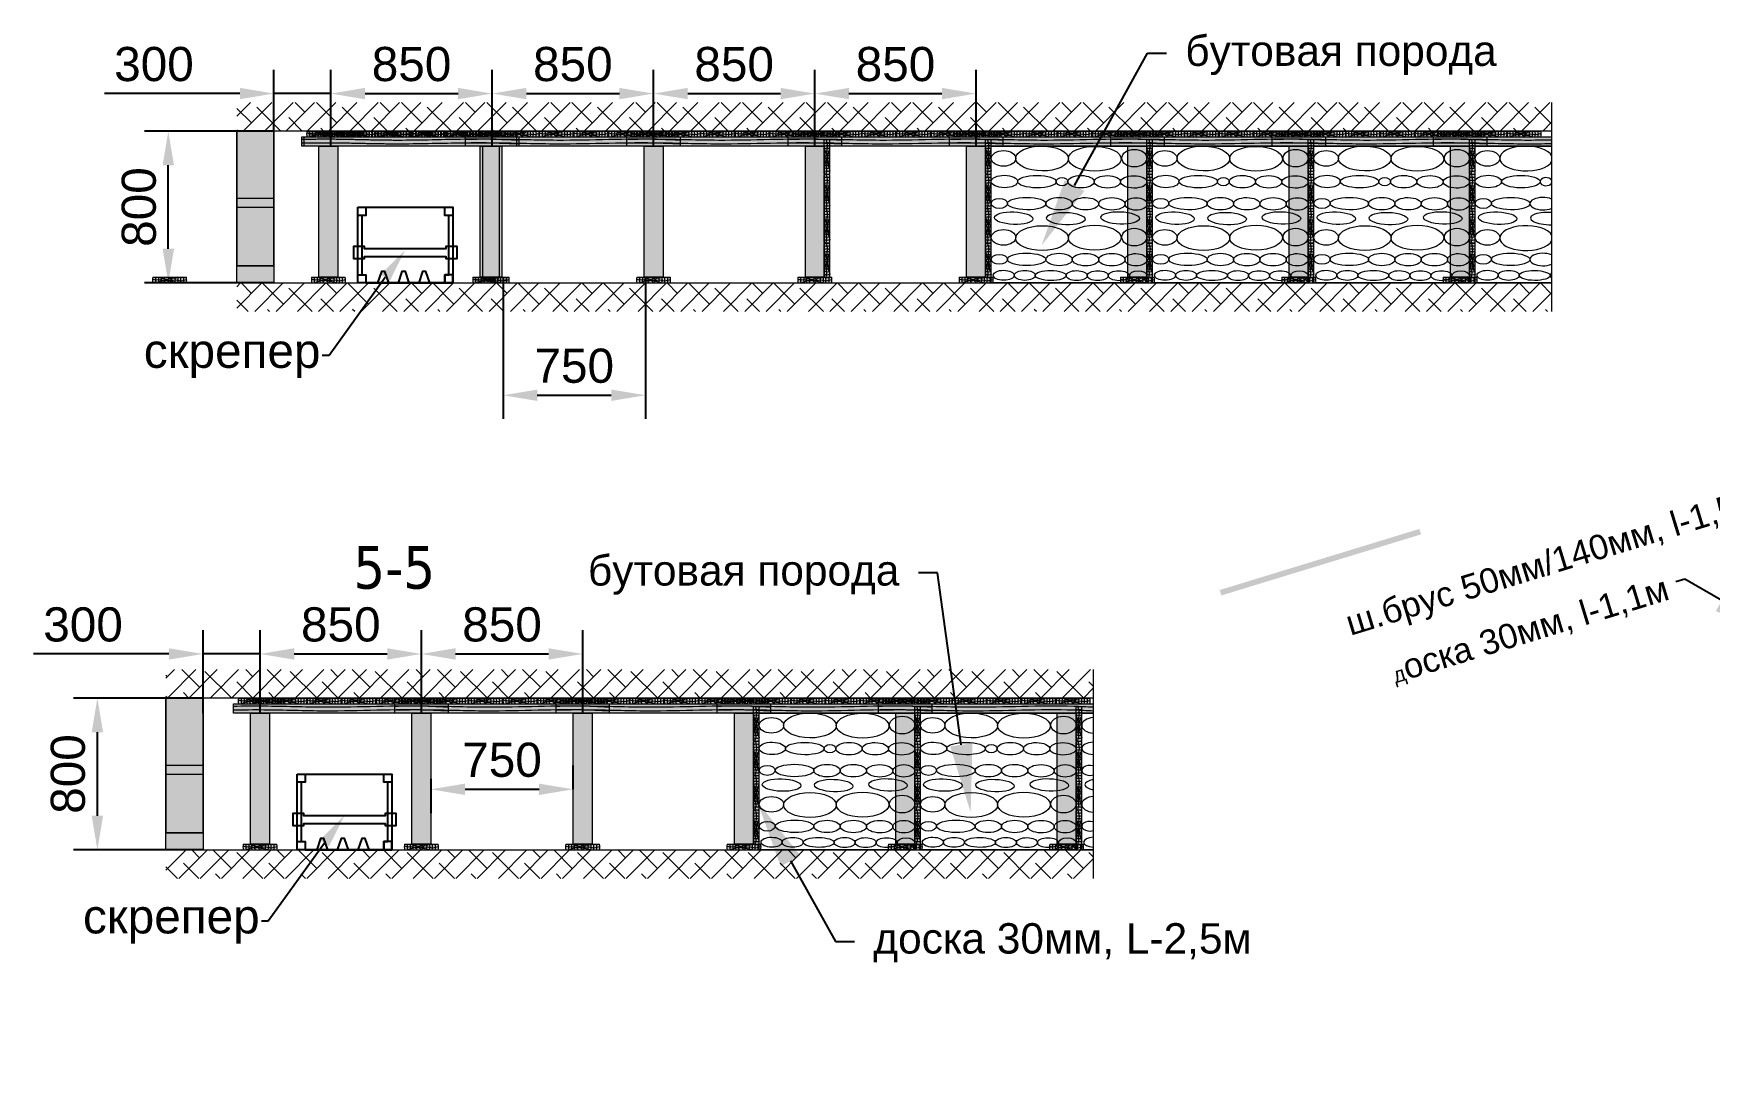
# Model space of a CAD drawing. Header units: inches. Extents: x 523 to 1492, y 69 to 539.
# Drawn here: x 985 to 1073.4, y 343.1 to 397.4 of the extents above; entities that cross this region are included whole.
import ezdxf
from ezdxf import colors
from ezdxf.entities.mleader import LeaderData, LeaderLine
from ezdxf.math import Vec2, Vec3

# ---------------------------------------------------------------- set-up
doc = ezdxf.new("R2010")
doc.units = ezdxf.units.IN
doc.header["$MEASUREMENT"] = 0
doc.linetypes.add('ACAD_ISO10W100', pattern=[18, 12, -3, 0, -3])
doc.styles.get("Standard").update_dxf_attribs({"font": 'arial.ttf'})
doc.styles.add('стиль', font='tahoma.ttf')
doc.dimstyles.new('ISO-25', dxfattribs={"dimtxt": 2.5, "dimasz": 2.5, "dimexe": 1.25, "dimexo": 0, "dimtad": 1, "dimdec": 0, "dimtxsty": 'Standard', "dimcen": 2.5, "dimadec": 0, "dimazin": 0, "dimtfac": 1, "dimtdec": 0, "dimtmove": 0, "dimatfit": 3, "dimfxl": 0, "dimarcsym": 0})

# ---------------------------------------------------------------- blocks, each defined once
blk = doc.blocks.new('Доска S - 180')
at = {"linetype": 'ByBlock', "lineweight": 15}
h = blk.add_hatch(color=254, dxfattribs=at)
edge = h.paths.add_edge_path()
edge.add_line((1818.906, -3796.897), (1820.681, -3796.897))
edge.add_arc((1819.794, -3797.047), 0.9, -9.59407, 9.59407, ccw=False)
edge.add_line((1820.681, -3797.197), (1818.906, -3797.197))
edge.add_arc((1819.794, -3797.047), 0.9, 170.40593, 189.59407, ccw=False)
at = {"color": 7, "linetype": 'ByBlock', "lineweight": 15}
for p, q in [((1818.906, -3796.897), (1820.681, -3796.897)), ((1818.906, -3797.197), (1820.681, -3797.197))]:
    blk.add_line(p, q, dxfattribs=at)
for points in [[(1818.895, -3796.992), (1819.11, -3797.038), (1819.292, -3797.021), (1819.492, -3797.047), (1819.794, -3797.047), (1819.897, -3797.06), (1820.095, -3797.035), (1820.386, -3797.078), (1820.693, -3797.016)], [(1820.223, -3796.897), (1820.116, -3796.94), (1819.952, -3796.97), (1819.855, -3797.025), (1819.794, -3797.047), (1819.661, -3797.072), (1819.546, -3797.103), (1819.341, -3797.092), (1819.206, -3797.152), (1819.058, -3797.197)], [(1819.238, -3796.897), (1819.398, -3796.949), (1819.641, -3796.991), (1819.794, -3797.047), (1819.909, -3797.109), (1820.05, -3797.135), (1820.224, -3797.195)]]:
    blk.add_lwpolyline(points, dxfattribs=at)
blk.add_circle((1819.794, -3797.047), 0.104, dxfattribs=at)
for radius, start, end in [(0.9, 170.40593, 189.59407), (0.751, 168.48065, 191.51935), (0.593, 165.35276, 194.64724), (0.455, 160.74033, 199.25967), (0.302, 150.211, 209.789), (0.302, 330.211, 29.789), (0.455, 340.74033, 19.25967), (0.593, 345.35276, 14.64724), (0.751, 348.48065, 11.51935), (0.9, 350.40593, 9.59407)]:
    blk.add_arc((1819.794, -3797.047), radius, start, end, dxfattribs=at)
blk = doc.blocks.new('*D139')
at = {"color": 0, "linetype": 'ByBlock', "lineweight": -2}
for p, q in [((993.97, 361.565), (993.97, 365.94)), ((996.97, 361.565), (996.97, 365.94)), ((992.17, 364.69), (985.035, 364.69)), ((996.97, 364.69), (993.97, 364.69)), ((998.77, 364.69), (1000.57, 364.69))]:
    blk.add_line(p, q, dxfattribs=at)
at = {"color": 0, "linetype": 'ByBlock'}
for points in [[(992.17, 364.99), (992.17, 364.39), (993.97, 364.69)], [(998.77, 364.99), (998.77, 364.39), (996.97, 364.69)]]:
    blk.add_solid(points, dxfattribs=at)
at = {"layer": 'Defpoints', "color": 0, "linetype": 'ByBlock'}
for p in [(996.97, 364.69), (993.97, 361.565), (996.97, 361.565)]:
    blk.add_point(p, dxfattribs=at)
at = {"color": 0, "linetype": 'ByBlock', "lineweight": 15, "insert": (987.645, 366.234), "char_height": 1.8, "attachment_point": 5}
blk.add_mtext('300', dxfattribs=at)
blk = doc.blocks.new('Стойка 100 - 690')
at = {"linetype": 'ByBlock', "lineweight": 15}
blk.add_hatch(color=252, dxfattribs=at).paths.add_polyline_path([(1818.197, -3816.387), (1819.197, -3816.387), (1819.197, -3823.287), (1818.197, -3823.287)])
at = {"color": 7, "linetype": 'ByBlock', "lineweight": 15}
blk.add_lwpolyline([(1818.197, -3816.387), (1819.197, -3816.387), (1819.197, -3823.287), (1818.197, -3823.287), (1818.197, -3816.387)], dxfattribs=at)
blk = doc.blocks.new('Ш.Брус 1.1м')
at = {"linetype": 'ByBlock', "lineweight": 15}
blk.add_hatch(color=253, dxfattribs=at).paths.add_polyline_path([(1947.301, -3883.717), (1958.609, -3883.717), (1958.609, -3884.217), (1947.301, -3884.217)])
at = {"color": 7, "linetype": 'ByBlock', "lineweight": 15}
blk.add_lwpolyline([(1947.301, -3883.717), (1958.609, -3883.717), (1958.609, -3884.217), (1947.301, -3884.217)], close=True, dxfattribs=at)
for points in [[(1947.301, -3883.837), (1947.836, -3883.832), (1949.443, -3883.815), (1952.87, -3883.956), (1956.104, -3883.764), (1958.268, -3883.867), (1958.609, -3883.884)], [(1947.301, -3884.035), (1947.836, -3884.029), (1949.443, -3884.013), (1952.87, -3884.154), (1956.104, -3883.962), (1958.268, -3884.065), (1958.609, -3884.081)]]:
    blk.add_open_spline(points, degree=3, knots=[0, 0, 0, 0, 1.604, 4.82107, 10.284551, 11.308034, 11.308034, 11.308034, 11.308034], dxfattribs=at)
blk = doc.blocks.new('Дорожка')
at = {"color": 7, "linetype": 'ByBlock', "lineweight": 15}
for name, p in [('Ш.Брус 1.1м', (0, 0)), ('Доска S - 180', (128.661, -86.52)), ('Доска S - 180', (130.487, -86.52)), ('Доска S - 180', (132.287, -86.52)), ('Доска S - 180', (134.112, -86.52)), ('Доска S - 180', (135.937, -86.52)), ('Доска S - 180', (137.762, -86.52)), ('Стойка 100 - 690', (130.008, -67.83)), ('Стойка 100 - 690', (138.508, -67.83)), ('Доска S - 180', (128.911, -94.22)), ('Доска S - 180', (137.411, -94.22))]:
    blk.add_blockref(name, p, dxfattribs=at)
blk = doc.blocks.new('*D217')
at = {"color": 0, "linetype": 'ByBlock', "lineweight": -2}
for p, q in [((1005.473, 361.565), (1005.473, 365.941)), ((1013.973, 361.565), (1013.973, 365.941)), ((1007.273, 364.691), (1012.173, 364.691))]:
    blk.add_line(p, q, dxfattribs=at)
at = {"color": 0, "linetype": 'ByBlock'}
for points in [[(1007.273, 364.991), (1007.273, 364.391), (1005.473, 364.691)], [(1012.173, 364.991), (1012.173, 364.391), (1013.973, 364.691)]]:
    blk.add_solid(points, dxfattribs=at)
at = {"layer": 'Defpoints', "color": 0, "linetype": 'ByBlock'}
for p in [(1013.973, 364.691), (1005.473, 361.565), (1013.973, 361.565)]:
    blk.add_point(p, dxfattribs=at)
at = {"color": 0, "linetype": 'ByBlock', "lineweight": 15, "insert": (1009.723, 366.235), "char_height": 1.8, "attachment_point": 5}
blk.add_mtext('850', dxfattribs=at)
blk = doc.blocks.new('*D140')
at = {"color": 0, "linetype": 'ByBlock', "lineweight": -2}
for p, q in [((993.97, 362.365), (987.15, 362.365)), ((988.4, 356.165), (988.4, 360.565)), ((993.97, 354.365), (987.15, 354.365))]:
    blk.add_line(p, q, dxfattribs=at)
at = {"color": 0, "linetype": 'ByBlock'}
for points in [[(988.1, 360.565), (988.7, 360.565), (988.4, 362.365)], [(988.1, 356.165), (988.7, 356.165), (988.4, 354.365)]]:
    blk.add_solid(points, dxfattribs=at)
at = {"layer": 'Defpoints', "color": 0, "linetype": 'ByBlock'}
for p in [(988.4, 362.365), (993.97, 362.365), (993.97, 354.365)]:
    blk.add_point(p, dxfattribs=at)
at = {"color": 0, "linetype": 'ByBlock', "lineweight": 15, "insert": (986.856, 358.365), "char_height": 1.8, "attachment_point": 5, "rotation": 90}
blk.add_mtext('800', dxfattribs=at)
blk = doc.blocks.new('Уголь')
at = {"linetype": 'ByBlock', "lineweight": 15}
for color, points in [(7, [(1943.499, -3883.417), (1945.455, -3883.417), (1945.455, -3891.417), (1943.499, -3891.417)]), (0, [(1943.499, -3883.417), (1945.455, -3883.417), (1945.455, -3886.965), (1943.499, -3886.965)]), (0, [(1943.499, -3887.417), (1945.455, -3887.417), (1945.455, -3890.512), (1943.499, -3890.512)])]:
    blk.add_hatch(color=color, dxfattribs=at).paths.add_polyline_path(points)
at = {"color": 7, "linetype": 'ByBlock', "lineweight": 15}
for points in [[(1945.455, -3883.417), (1943.499, -3883.417), (1943.499, -3890.512), (1945.455, -3890.512)], [(1943.499, -3883.417), (1945.455, -3883.417), (1945.455, -3891.417), (1943.499, -3891.417)], [(1943.499, -3883.417), (1945.455, -3883.417), (1945.455, -3886.965), (1943.499, -3886.965)], [(1943.499, -3887.417), (1945.455, -3887.417), (1945.455, -3890.512), (1943.499, -3890.512)]]:
    blk.add_lwpolyline(points, close=True, dxfattribs=at)
blk = doc.blocks.new('S бут.дорожки')
at = {"color": 7, "linetype": 'ByBlock', "lineweight": 15}
blk.add_lwpolyline([(2060.201, -3593.578), (2068.401, -3593.578), (2068.401, -3600.789), (2060.201, -3600.789)], close=True, dxfattribs=at)
for centre, major_axis, ratio in [((2062.879, -3594.232), (-1.388, 0.01), 0.47197), ((2065.654, -3594.245), (-1.388, 0.01), 0.47197), ((2060.846, -3594.227), (0.645, 0), 0.63629), ((2067.738, -3594.213), (-0.663, 0), 0.70012), ((2060.895, -3595.442), (-0.694, 0.004), 0.47197), ((2062.605, -3595.449), (-1.016, 0.006), 0.322367), ((2063.93, -3595.453), (-0.309, -0.002), 0.694233), ((2064.933, -3595.455), (-0.694, 0.004), 0.47197), ((2066.32, -3595.46), (-0.694, 0.004), 0.47197), ((2067.708, -3595.464), (-0.694, 0.004), 0.47197), ((2060.626, -3596.599), (0.425, 0), 0.616137), ((2061.382, -3597.375), (-1.015, 0.035), 0.322367), ((2062.067, -3596.605), (-1.016, 0.006), 0.322367), ((2063.777, -3596.612), (-0.694, 0.004), 0.47197), ((2064.129, -3597.398), (-1.015, 0.035), 0.322367), ((2065.165, -3596.616), (-0.694, 0.004), 0.47197), ((2066.553, -3596.621), (-0.694, 0.004), 0.47197), ((2066.993, -3597.363), (-1.015, 0.035), 0.322367), ((2067.824, -3596.625), (-0.577, 0.003), 0.567186), ((2060.846, -3598.388), (0.645, 0), 0.63629), ((2062.879, -3598.425), (-1.388, -0.006), 0.47197), ((2065.654, -3598.406), (-1.388, -0.006), 0.47197), ((2067.738, -3598.374), (-0.663, 0), 0.70012), ((2060.626, -3599.54), (0.425, 0), 0.602), ((2062.067, -3599.546), (-1.016, 0.006), 0.322367), ((2063.777, -3599.553), (-0.694, 0.004), 0.47197), ((2065.165, -3599.557), (-0.694, 0.004), 0.47197), ((2066.553, -3599.561), (-0.694, 0.004), 0.47197), ((2067.824, -3599.566), (-0.577, 0.003), 0.567186), ((2060.856, -3600.383), (-0.555, 0.003), 0.47197), ((2061.966, -3600.389), (-0.555, 0.003), 0.47197), ((2063.334, -3600.395), (-0.813, 0.005), 0.322367), ((2064.702, -3600.4), (-0.555, 0.003), 0.47197), ((2065.812, -3600.403), (-0.555, 0.003), 0.47197), ((2066.922, -3600.407), (-0.555, 0.003), 0.47197), ((2067.939, -3600.41), (-0.462, 0.003), 0.567186)]:
    blk.add_ellipse(centre, major_axis=major_axis, ratio=ratio, dxfattribs=at)
blk = doc.blocks.new('*D141')
at = {"color": 0, "linetype": 'ByBlock', "lineweight": -2}
for p, q in [((1013.473, 357.559), (1013.473, 358.809)), ((1005.973, 358.115), (1005.973, 356.309)), ((1007.773, 357.559), (1011.673, 357.559))]:
    blk.add_line(p, q, dxfattribs=at)
at = {"color": 0, "linetype": 'ByBlock'}
for points in [[(1007.773, 357.859), (1007.773, 357.259), (1005.973, 357.559)], [(1011.673, 357.859), (1011.673, 357.259), (1013.473, 357.559)]]:
    blk.add_solid(points, dxfattribs=at)
at = {"layer": 'Defpoints', "color": 0, "linetype": 'ByBlock'}
for p in [(1005.973, 358.115), (1013.473, 357.559), (1013.473, 357.559)]:
    blk.add_point(p, dxfattribs=at)
at = {"color": 0, "linetype": 'ByBlock', "lineweight": 15, "insert": (1009.723, 359.103), "char_height": 1.8, "attachment_point": 5}
blk.add_mtext('750', dxfattribs=at)
blk = doc.blocks.new('*D91')
at = {"color": 0, "linetype": 'ByBlock', "lineweight": -2}
for p, q in [((997.707, 392.236), (997.707, 395.465)), ((1000.707, 392.236), (1000.707, 395.465)), ((995.907, 394.215), (988.772, 394.215)), ((1000.707, 394.215), (997.707, 394.215)), ((1002.507, 394.215), (1004.307, 394.215))]:
    blk.add_line(p, q, dxfattribs=at)
at = {"color": 0, "linetype": 'ByBlock'}
for points in [[(995.907, 394.515), (995.907, 393.915), (997.707, 394.215)], [(1002.507, 394.515), (1002.507, 393.915), (1000.707, 394.215)]]:
    blk.add_solid(points, dxfattribs=at)
at = {"layer": 'Defpoints', "color": 0, "linetype": 'ByBlock'}
for p in [(1000.707, 394.215), (997.707, 392.236), (1000.707, 392.236)]:
    blk.add_point(p, dxfattribs=at)
at = {"color": 0, "linetype": 'ByBlock', "lineweight": 15, "insert": (991.382, 395.759), "char_height": 1.8, "attachment_point": 5}
blk.add_mtext('300', dxfattribs=at)
blk = doc.blocks.new('*D191')
at = {"color": 0, "linetype": 'ByBlock', "lineweight": -2}
for p, q in [((1000.706, 391.436), (1000.706, 395.465)), ((1009.206, 391.436), (1009.206, 395.465)), ((1002.506, 394.215), (1007.406, 394.215))]:
    blk.add_line(p, q, dxfattribs=at)
at = {"color": 0, "linetype": 'ByBlock'}
for points in [[(1002.506, 394.515), (1002.506, 393.915), (1000.706, 394.215)], [(1007.406, 394.515), (1007.406, 393.915), (1009.206, 394.215)]]:
    blk.add_solid(points, dxfattribs=at)
at = {"layer": 'Defpoints', "color": 0, "linetype": 'ByBlock'}
for p in [(1009.206, 394.215), (1000.706, 391.436), (1009.206, 391.436)]:
    blk.add_point(p, dxfattribs=at)
at = {"color": 0, "linetype": 'ByBlock', "lineweight": 15, "insert": (1004.956, 395.759), "char_height": 1.8, "attachment_point": 5}
blk.add_mtext('850', dxfattribs=at)
blk = doc.blocks.new('*D192')
at = {"color": 0, "linetype": 'ByBlock', "lineweight": -2}
for p, q in [((1026.207, 391.436), (1026.207, 395.465)), ((1034.707, 391.436), (1034.707, 395.465)), ((1028.007, 394.215), (1032.907, 394.215))]:
    blk.add_line(p, q, dxfattribs=at)
at = {"color": 0, "linetype": 'ByBlock'}
for points in [[(1028.007, 394.515), (1028.007, 393.915), (1026.207, 394.215)], [(1032.907, 394.515), (1032.907, 393.915), (1034.707, 394.215)]]:
    blk.add_solid(points, dxfattribs=at)
at = {"layer": 'Defpoints', "color": 0, "linetype": 'ByBlock'}
for p in [(1034.707, 394.215), (1026.207, 391.436), (1034.707, 391.436)]:
    blk.add_point(p, dxfattribs=at)
at = {"color": 0, "linetype": 'ByBlock', "lineweight": 15, "insert": (1030.457, 395.759), "char_height": 1.8, "attachment_point": 5}
blk.add_mtext('850', dxfattribs=at)
blk = doc.blocks.new('*D92')
at = {"color": 0, "linetype": 'ByBlock', "lineweight": -2}
for p, q in [((997.707, 392.236), (990.888, 392.236)), ((992.138, 386.036), (992.138, 390.436)), ((997.707, 384.236), (990.888, 384.236))]:
    blk.add_line(p, q, dxfattribs=at)
at = {"color": 0, "linetype": 'ByBlock'}
for points in [[(991.838, 390.436), (992.438, 390.436), (992.138, 392.236)], [(991.838, 386.036), (992.438, 386.036), (992.138, 384.236)]]:
    blk.add_solid(points, dxfattribs=at)
at = {"layer": 'Defpoints', "color": 0, "linetype": 'ByBlock'}
for p in [(992.138, 392.236), (997.707, 392.236), (997.707, 384.236)]:
    blk.add_point(p, dxfattribs=at)
at = {"color": 0, "linetype": 'ByBlock', "lineweight": 15, "insert": (990.594, 388.236), "char_height": 1.8, "attachment_point": 5, "rotation": 90}
blk.add_mtext('800', dxfattribs=at)
blk = doc.blocks.new('*D93')
at = {"color": 0, "linetype": 'ByBlock', "lineweight": -2}
for p, q in [((1009.206, 391.436), (1009.206, 395.465)), ((1017.706, 391.436), (1017.706, 395.465)), ((1011.006, 394.215), (1015.906, 394.215))]:
    blk.add_line(p, q, dxfattribs=at)
at = {"color": 0, "linetype": 'ByBlock'}
for points in [[(1011.006, 394.515), (1011.006, 393.915), (1009.206, 394.215)], [(1015.906, 394.515), (1015.906, 393.915), (1017.706, 394.215)]]:
    blk.add_solid(points, dxfattribs=at)
at = {"layer": 'Defpoints', "color": 0, "linetype": 'ByBlock'}
for p in [(1017.706, 394.215), (1009.206, 391.436), (1017.706, 391.436)]:
    blk.add_point(p, dxfattribs=at)
at = {"color": 0, "linetype": 'ByBlock', "lineweight": 15, "insert": (1013.456, 395.759), "char_height": 1.8, "attachment_point": 5}
blk.add_mtext('850', dxfattribs=at)
blk = doc.blocks.new('*D94')
at = {"color": 0, "linetype": 'ByBlock', "lineweight": -2}
for p, q in [((1017.706, 391.436), (1017.706, 395.465)), ((1026.206, 391.436), (1026.206, 395.465)), ((1019.506, 394.215), (1024.406, 394.215))]:
    blk.add_line(p, q, dxfattribs=at)
at = {"color": 0, "linetype": 'ByBlock'}
for points in [[(1019.506, 394.515), (1019.506, 393.915), (1017.706, 394.215)], [(1024.406, 394.515), (1024.406, 393.915), (1026.206, 394.215)]]:
    blk.add_solid(points, dxfattribs=at)
at = {"layer": 'Defpoints', "color": 0, "linetype": 'ByBlock'}
for p in [(1026.206, 394.215), (1017.706, 391.436), (1026.206, 391.436)]:
    blk.add_point(p, dxfattribs=at)
at = {"color": 0, "linetype": 'ByBlock', "lineweight": 15, "insert": (1021.956, 395.759), "char_height": 1.8, "attachment_point": 5}
blk.add_mtext('850', dxfattribs=at)
blk = doc.blocks.new('*D256')
at = {"color": 0, "linetype": 'ByBlock', "lineweight": -2}
for p, q in [((1009.78, 384.536), (1009.78, 377.07)), ((1017.28, 384.536), (1017.28, 377.07)), ((1011.58, 378.32), (1015.48, 378.32))]:
    blk.add_line(p, q, dxfattribs=at)
at = {"color": 0, "linetype": 'ByBlock'}
for points in [[(1011.58, 378.62), (1011.58, 378.02), (1009.78, 378.32)], [(1015.48, 378.62), (1015.48, 378.02), (1017.28, 378.32)]]:
    blk.add_solid(points, dxfattribs=at)
at = {"layer": 'Defpoints', "color": 0, "linetype": 'ByBlock'}
for p in [(1009.78, 384.536), (1017.28, 384.536), (1017.28, 378.32)]:
    blk.add_point(p, dxfattribs=at)
at = {"color": 0, "linetype": 'ByBlock', "lineweight": 15, "insert": (1013.53, 379.864), "char_height": 1.8, "attachment_point": 5}
blk.add_mtext('750', dxfattribs=at)
blk = doc.blocks.new('*D298')
at = {"color": 0, "linetype": 'ByBlock', "lineweight": -2}
for p, q in [((996.977, 361.565), (996.977, 365.941)), ((1005.477, 361.565), (1005.477, 365.941)), ((998.777, 364.691), (1003.677, 364.691))]:
    blk.add_line(p, q, dxfattribs=at)
at = {"color": 0, "linetype": 'ByBlock'}
for points in [[(998.777, 364.991), (998.777, 364.391), (996.977, 364.691)], [(1003.677, 364.991), (1003.677, 364.391), (1005.477, 364.691)]]:
    blk.add_solid(points, dxfattribs=at)
at = {"layer": 'Defpoints', "color": 0, "linetype": 'ByBlock'}
for p in [(1005.477, 364.691), (996.977, 361.565), (1005.477, 361.565)]:
    blk.add_point(p, dxfattribs=at)
at = {"color": 0, "linetype": 'ByBlock', "lineweight": 15, "insert": (1001.227, 366.235), "char_height": 1.8, "attachment_point": 5}
blk.add_mtext('850', dxfattribs=at)
blk = doc.blocks.new('Скрепер 3')
for points in [[(2555.2, -2932.9), (3055.2, -2932.9), (3055.2, -3332.9), (2555.2, -3332.9)], [(2555.2, -2932.9), (2597.2, -2932.9), (2597.2, -2976.7), (2555.2, -2976.7)], [(3013.2, -2932.9), (3055.2, -2932.9), (3055.2, -2976.7), (3013.2, -2976.7)], [(2597.2, -3332.9), (2555.2, -3332.9), (2555.2, -3289.2), (2597.2, -3289.2)], [(3013.2, -3332.9), (3055.2, -3332.9), (3055.2, -3289.2), (3013.2, -3289.2)]]:
    blk.add_lwpolyline(points, close=True)
for points in [[(2576.2, -2976.7), (2576.2, -3289.2), (2597.2, -3289.2), (2597.2, -3332.9), (3013.2, -3332.9), (3013.2, -3289.2), (3034.2, -3289.2), (3034.2, -2976.7)], [(3076.2, -3139.8), (3076.2, -3139.8), (3076.2, -3206.1), (3021.4, -3206.1), (3021.4, -3194.8), (2589, -3194.8), (2589, -3206.1), (2534.2, -3206.1), (2534.2, -3139.8), (2589, -3139.8), (2589, -3151.1), (3021.4, -3151.1), (3021.4, -3139.8), (3076.2, -3139.8), (3076.2, -3139.8)], [(2988.7, -3332.9), (2934.6, -3332.9), (2914, -3272.7), (2896.4, -3272.7), (2875.8, -3332.9), (2826.2, -3332.9), (2805.6, -3272.7), (2787.9, -3272.7), (2767.3, -3332.9), (2717.7, -3332.9), (2697.1, -3272.7), (2679.5, -3272.7), (2658.9, -3332.9), (2588.3, -3332.9)]]:
    blk.add_lwpolyline(points)

msp = doc.modelspace()

# ---------------------------------------------------------------- hatches: boundary and pattern name
at = {"linetype": 'ByBlock', "lineweight": 15}
h = msp.add_hatch(dxfattribs=at)
h.set_pattern_fill('ANSI38', scale=0.25, style=0)
h.set_pattern_definition([(45, (-1361.3595, 4026.8621), (-0.56126601, 0.56126601), []), (135, (-1361.3595, 4026.8621), (-1.68379802, 0.56126601), [1.984375, -1.190625])])
h.paths.add_polyline_path([(995.751, 393.736), (995.751, 382.736), (1065.032, 382.736), (1065.032, 393.736)])
h.paths.add_polyline_path([(995.751, 392.236), (995.751, 384.236), (1065.032, 384.236), (1065.032, 392.236)])
for color, points in [(253, [(1058.803, 391.936), (1058.803, 391.436), (1065.032, 391.436), (1065.032, 391.936)]), (7, [(1047.631, 367.773), (1047.543, 368.059), (1058.063, 371.276), (1058.15, 370.989)])]:
    msp.add_hatch(color=color, dxfattribs=at).paths.add_polyline_path(points)
h = msp.add_hatch(dxfattribs=at)
h.set_pattern_fill('ANSI38', scale=0.25, style=0)
h.set_pattern_definition([(45, (-1029.0205, 3943.8085), (-0.561266, 0.561266), []), (135, (-1029.0205, 3943.8085), (-1.68379802, 0.561266), [1.984375, -1.190625])])
h.paths.add_polyline_path([(992.013, 363.865), (992.013, 352.865), (1040.877, 352.865), (1040.877, 363.865)])
h.paths.add_polyline_path([(992.013, 362.365), (992.013, 354.365), (1040.877, 354.365), (1040.877, 362.365)])

# ---------------------------------------------------------------- linework, layer by layer
at = {"color": 7, "linetype": 'ACAD_ISO10W100', "lineweight": 15}
for p, q in [((1065.032, 393.736), (1065.032, 382.736)), ((1040.877, 363.865), (1040.877, 352.865))]:
    msp.add_line(p, q, dxfattribs=at)
at = {"color": 7, "linetype": 'ByBlock', "lineweight": 15}
for points in [[(1065.032, 392.236), (995.751, 392.236)], [(1065.032, 391.436), (1058.803, 391.436), (1058.803, 391.936), (1065.032, 391.936)], [(1065.032, 384.236), (1061.007, 384.236), (1061.007, 391.448), (1065.032, 391.448)], [(995.751, 384.236), (1065.032, 384.236)], [(1040.877, 362.365), (992.013, 362.365)], [(1040.877, 354.365), (1040.273, 354.365), (1040.273, 361.577), (1040.877, 361.577)], [(992.013, 354.365), (1040.877, 354.365)]]:
    msp.add_lwpolyline(points, dxfattribs=at)
for centre, major_axis, ratio, start_param, end_param in [((1063.684, 390.794), (-1.388, 0.01), 0.47197, 3.385132, 9.188376), ((1064.735, 389.573), (-0.309, -0.002), 0.694233, 3.414784, 9.144573), ((1064.582, 388.413), (-0.694, 0.004), 0.47197, 4.009741, 8.562101), ((1064.934, 387.628), (-1.015, 0.035), 0.322367, 4.6268, 7.962081), ((1063.684, 386.601), (-1.388, -0.006), 0.47197, 3.379825, 9.182754), ((1064.582, 385.473), (-0.694, 0.004), 0.47197, 4.009741, 8.562101), ((1065.507, 384.625), (-0.555, 0.003), 0.47197, 5.741686, 6.830156), ((1040.918, 360.927), (0.645, 0), 0.63629, 1.634562, 4.648623), ((1040.967, 359.712), (-0.694, 0.004), 0.47197, 4.845208, 7.726634), ((1040.698, 358.555), (0.425, 0), 0.616137, 1.136635, 5.14655), ((1041.454, 357.78), (-1.015, 0.035), 0.322367, 5.327367, 7.261515), ((1040.918, 356.766), (0.645, 0), 0.63629, 1.634562, 4.648623), ((1040.698, 355.614), (0.425, 0), 0.602, 1.136635, 5.14655), ((1040.928, 354.771), (-0.555, 0.003), 0.47197, 4.806816, 7.765026)]:
    msp.add_ellipse(centre, major_axis=major_axis, ratio=ratio, start_param=start_param, end_param=end_param, dxfattribs=at)
for centre, major_axis, ratio in [((1061.652, 390.798), (0.645, 0), 0.63629), ((1061.7, 389.583), (-0.694, 0.004), 0.47197), ((1063.41, 389.577), (-1.016, 0.006), 0.322367), ((1061.432, 388.426), (0.425, 0), 0.616137), ((1062.873, 388.42), (-1.016, 0.006), 0.322367), ((1062.187, 387.651), (-1.015, 0.035), 0.322367), ((1061.652, 386.637), (0.645, 0), 0.63629), ((1061.432, 385.485), (0.425, 0), 0.602), ((1062.873, 385.479), (-1.016, 0.006), 0.322367), ((1061.661, 384.642), (-0.555, 0.003), 0.47197), ((1062.771, 384.636), (-0.555, 0.003), 0.47197), ((1064.139, 384.631), (-0.813, 0.005), 0.322367)]:
    msp.add_ellipse(centre, major_axis=major_axis, ratio=ratio, dxfattribs=at)
for points in [[(1058.803, 391.816), (1059.337, 391.822), (1060.944, 391.838), (1063.021, 391.753), (1064.563, 391.772), (1065.032, 391.781)], [(1058.803, 391.618), (1059.337, 391.624), (1060.944, 391.64), (1063.021, 391.555), (1064.563, 391.574), (1065.032, 391.583)]]:
    msp.add_open_spline(points, degree=3, knots=[0, 0, 0, 0, 1.604, 4.82107, 6.230243, 6.230243, 6.230243, 6.230243], dxfattribs=at)

# ---------------------------------------------------------------- block references
for name, p in [('Уголь', (-947.748, 4275.653)), ('Дорожка', (-948.127, 4275.653)), ('Доска S - 180', (-819.337, 4189.133)), ('Доска S - 180', (-818.737, 4189.133)), ('Доска S - 180', (-817.512, 4189.133)), ('Доска S - 180', (-815.712, 4189.133)), ('Доска S - 180', (-813.887, 4189.133)), ('Доска S - 180', (-812.061, 4189.133)), ('Дорожка', (-939.498, 4275.653)), ('Доска S - 180', (-810.236, 4189.133)), ('Дорожка', (-930.998, 4275.653)), ('Дорожка', (-922.498, 4275.653)), ('Дорожка', (-913.998, 4275.653)), ('Дорожка', (-905.498, 4275.653)), ('Дорожка', (-896.998, 4275.653)), ('Доска S - 180', (-759.837, 4189.133)), ('Доска S - 180', (-758.012, 4189.133)), ('Доска S - 180', (-756.212, 4189.133)), ('Ш.Брус 1.1м', (-947.998, 4275.653)), ('Стойка 100 - 690', (-809.491, 4207.823)), ('S бут.дорожки', (-1024.695, 3985.025)), ('S бут.дорожки', (-1016.195, 3985.025)), ('S бут.дорожки', (-1007.695, 3985.025)), ('Стойка 100 - 690', (-758.491, 4207.823)), ('Доска S - 180', (-827.587, 4181.433)), ('Доска S - 180', (-810.587, 4181.433)), ('Доска S - 180', (-759.587, 4181.433)), ('Уголь', (-951.486, 4245.782)), ('Доска S - 180', (-823.07, 4159.262)), ('Доска S - 180', (-822.47, 4159.262)), ('Доска S - 180', (-821.245, 4159.262)), ('Доска S - 180', (-819.445, 4159.262)), ('Доска S - 180', (-817.62, 4159.262)), ('Доска S - 180', (-815.795, 4159.262)), ('Дорожка', (-943.232, 4245.782)), ('Доска S - 180', (-813.97, 4159.262)), ('Дорожка', (-934.732, 4245.782)), ('Дорожка', (-926.232, 4245.782)), ('Дорожка', (-917.732, 4245.782)), ('Ш.Брус 1.1м', (-951.732, 4245.782)), ('Стойка 100 - 690', (-821.724, 4177.952)), ('Стойка 100 - 690', (-813.224, 4177.952)), ('S бут.дорожки', (-1036.928, 3955.155)), ('S бут.дорожки', (-1028.428, 3955.155)), ('Доска S - 180', (-822.821, 4151.562)), ('Доска S - 180', (-814.32, 4151.562))]:
    msp.add_blockref(name, p, dxfattribs=at)
at = {"color": 7, "linetype": 'ByBlock', "lineweight": 15, "rotation": 90}
for p in [(-2770.191, -1428.92), (-2761.691, -1428.92), (-2753.191, -1428.92), (-2744.691, -1428.92), (-2736.191, -1428.92), (-2770.191, -1430.745), (-2761.691, -1430.745), (-2753.191, -1430.745), (-2744.691, -1430.745), (-2736.191, -1430.745), (-2770.191, -1432.545), (-2761.691, -1432.545), (-2753.191, -1432.545), (-2744.691, -1432.545), (-2736.191, -1432.545), (-2770.191, -1434.37), (-2761.691, -1434.37), (-2753.191, -1434.37), (-2744.691, -1434.37), (-2736.191, -1434.37), (-2773.924, -1458.791), (-2765.424, -1458.791), (-2756.924, -1458.791), (-2773.924, -1460.616), (-2765.424, -1460.616), (-2756.924, -1460.616), (-2773.924, -1462.416), (-2765.424, -1462.416), (-2756.924, -1462.416), (-2773.924, -1464.241), (-2765.424, -1464.241), (-2756.924, -1464.241)]:
    msp.add_blockref('Доска S - 180', p, dxfattribs=at)
at = {"xscale": 0.009999999999990905, "yscale": 0.009999999999990905, "zscale": 0.009999999999990905}
for p in [(976.573, 417.565), (973.37, 387.694)]:
    msp.add_blockref('Скрепер 3', p, dxfattribs=at)

# ---------------------------------------------------------------- texts
at = {"color": 7, "linetype": 'ByBlock', "lineweight": 15, "style": 'стиль'}
msp.add_text('5-5', height=2.2395, dxfattribs=at).set_placement((1001.886, 368.132))

# ---------------------------------------------------------------- dimensions: what is measured, and where the dimension line sits
at = {"color": 7, "linetype": 'ByBlock', "lineweight": 15}
for base, p1, p2, picture, middle in [((1000.707, 394.215), (997.707, 392.236), (1000.707, 392.236), '*D91', (991.382, 394.215)), ((996.97, 364.69), (993.97, 361.565), (996.97, 361.565), '*D139', (987.645, 364.69))]:
    dim = msp.add_linear_dim(base=base, p1=p1, p2=p2, dimstyle='ISO-25', override={"dimtxt": 1.8, "dimasz": 1.8, "dimlfac": 100, "dimrnd": 0.05, "dimfxl": 1.25}, dxfattribs=at)
    dim.commit()
    dim.dimension.update_dxf_attribs({"geometry": picture, "text_midpoint": middle, "dimtype": 160})
for base, p1, p2, override, picture, middle in [((1009.206, 394.215), (1000.706, 391.436), (1009.206, 391.436), {"dimtxt": 1.8, "dimasz": 1.8, "dimlfac": 100, "dimrnd": 0.05, "dimfxl": 1.25}, '*D191', (1004.956, 395.759)), ((1017.706, 394.215), (1009.206, 391.436), (1017.706, 391.436), {"dimtxt": 1.8, "dimasz": 1.8, "dimlfac": 100, "dimrnd": 0.05, "dimfxl": 1.25}, '*D93', (1013.456, 395.759)), ((1026.206, 394.215), (1017.706, 391.436), (1026.206, 391.436), {"dimtxt": 1.8, "dimasz": 1.8, "dimlfac": 100, "dimrnd": 0.05, "dimfxl": 1.25}, '*D94', (1021.956, 395.759)), ((1034.707, 394.215), (1026.207, 391.436), (1034.707, 391.436), {"dimtxt": 1.8, "dimasz": 1.8, "dimlfac": 100, "dimrnd": 0.05, "dimtmove": 1, "dimfxl": 1.25}, '*D192', (1030.457, 395.759)), ((1017.28, 378.32), (1009.78, 384.536), (1017.28, 384.536), {"dimtxt": 1.8, "dimasz": 1.8, "dimlfac": 100, "dimrnd": 0.05, "dimfxl": 1.25}, '*D256', (1013.53, 379.864)), ((1005.477, 364.691), (996.977, 361.565), (1005.477, 361.565), {"dimtxt": 1.8, "dimasz": 1.8, "dimlfac": 100, "dimrnd": 0.05, "dimfxl": 1.25}, '*D298', (1001.227, 366.235)), ((1013.973, 364.691), (1005.473, 361.565), (1013.973, 361.565), {"dimtxt": 1.8, "dimasz": 1.8, "dimlfac": 100, "dimrnd": 0.05, "dimtmove": 1, "dimfxl": 1.25}, '*D217', (1009.723, 366.235)), ((1013.473, 357.559), (1005.973, 358.115), (1013.473, 357.559), {"dimtxt": 1.8, "dimasz": 1.8, "dimlfac": 100, "dimrnd": 0.05, "dimfxl": 1.25}, '*D141', (1009.723, 359.103))]:
    dim = msp.add_linear_dim(base=base, p1=p1, p2=p2, dimstyle='ISO-25', override=override, dxfattribs=at)
    dim.commit()
    dim.dimension.update_dxf_attribs({"geometry": picture, "text_midpoint": middle})
for base, p1, p2, picture, middle in [((992.138, 392.236), (997.707, 384.236), (997.707, 392.236), '*D92', (990.594, 388.236)), ((988.4, 362.365), (993.97, 354.365), (993.97, 362.365), '*D140', (986.856, 358.365))]:
    dim = msp.add_linear_dim(base=base, p1=p1, p2=p2, angle=90, dimstyle='ISO-25', override={"dimtxt": 1.8, "dimasz": 1.8, "dimlfac": 100, "dimrnd": 0.05, "dimfxl": 1.25}, dxfattribs=at)
    dim.commit()
    dim.dimension.update_dxf_attribs({"geometry": picture, "text_midpoint": middle})

# ---------------------------------------------------------------- leaders
ml = msp.add_multileader_mtext('Standard', dxfattribs=at)
ml.set_content('бутовая порода', color=7)
ml.set_leader_properties()
ml.build(insert=Vec2(0, 0))
ml.multileader.update_dxf_attribs({"dogleg_length": 0.5, "arrow_head_size": 3.6})
ctx = ml.context
ctx.base_point, ctx.char_height, ctx.arrow_head_size, ctx.landing_gap_size, ctx.plane_origin = Vec3(1044.731, 396.34), 1.6, 3.6, 1, Vec3(1039.994, 378.29)
notes = []
notes.append((ctx, [(0, (1, 1, 0), (1043.731, 396.34), (1, 0), 1, [(0, [(1038.153, 386.21)], 0, [])])]))
ctx.mtext.insert, ctx.mtext.flow_direction = Vec3(1045.731, 397.273), 5
ml = msp.add_multileader_mtext('Standard')
ml.set_content('скрепер', color=256)
ml.set_leader_properties()
ml.build(insert=Vec2(0, 0))
ml.multileader.update_dxf_attribs({"dogleg_length": 0.36, "arrow_head_size": 1.8})
ctx = ml.context
ctx.base_point, ctx.char_height, ctx.arrow_head_size, ctx.landing_gap_size, ctx.plane_origin = Vec3(990.953, 380.414), 1.8, 1.8, 0.09, Vec3(1002.896, 385.545)
ctx.text_align_type = 2
notes.append((ctx, [(0, (1, 1, 0), (1000.607, 380.414), (-1, 0), 0.36, [(0, [(1004.625, 385.982)], 0, [])])]))
ctx.mtext.insert, ctx.mtext.alignment, ctx.mtext.flow_direction = Vec3(1000.157, 381.564), 3, 5
ml = msp.add_multileader_mtext('Standard', dxfattribs=at)
ml.set_content('ш.брус 50мм/140мм, l-1,5м', color=7)
ml.set_leader_properties()
ml.build(insert=Vec2(0, 0))
ml.multileader.update_dxf_attribs({"dogleg_length": 0.5, "arrow_head_size": 1.8})
ctx = ml.context
ctx.base_point, ctx.char_height, ctx.arrow_head_size, ctx.landing_gap_size, ctx.plane_origin, ctx.plane_x_axis, ctx.plane_y_axis = Vec3(1054.027, 366.088), 1.3, 1.8, 0.5, Vec3(1083.539, 363.982), Vec3(0.956305, 0.292372), Vec3(-0.292372, 0.956305)
ctx.text_align_type = 2
notes.append((ctx, [(0, (1, 1, 0), (1076.905, 373.083), (-0.956305, -0.292372), 0.5, [(0, [(1082.939, 366.719)], 0, [])])]))
ctx.mtext.insert, ctx.mtext.text_direction, ctx.mtext.rotation, ctx.mtext.alignment, ctx.mtext.line_spacing_factor, ctx.mtext.flow_direction = Vec3(1075.727, 373.516), Vec3(0.956305, 0.292372), 0.296706, 3, 0.5, 5
ml = msp.add_multileader_mtext('Standard', dxfattribs=at)
ml.set_content('бутовая порода', color=7)
ml.set_leader_properties()
ml.build(insert=Vec2(0, 0))
ml.multileader.update_dxf_attribs({"dogleg_length": 0.5, "arrow_head_size": 3.6})
ctx = ml.context
ctx.base_point, ctx.char_height, ctx.arrow_head_size, ctx.landing_gap_size, ctx.plane_origin = Vec3(1013.445, 368.961), 1.6, 3.6, 1, Vec3(1036.26, 348.419)
ctx.text_align_type = 2
notes.append((ctx, [(1, (1, 1, 0), (1032.664, 368.961), (-1, 0), 1, [(0, [(1034.42, 356.34)], 0, [])])]))
ctx.mtext.insert, ctx.mtext.alignment, ctx.mtext.flow_direction = Vec3(1030.664, 369.894), 3, 5
ml = msp.add_multileader_mtext('Standard', dxfattribs=at)
ml.set_content('д{\\H1.625x;оска 30мм, l-1,1м}', color=7)
ml.set_leader_properties()
ml.build(insert=Vec2(0, 0))
ml.multileader.update_dxf_attribs({"dogleg_length": 0.5})
ctx = ml.context
ctx.base_point, ctx.char_height, ctx.landing_gap_size, ctx.plane_origin, ctx.plane_x_axis, ctx.plane_y_axis = Vec3(1056.212, 363.789), 0.8, 0.5, Vec3(1076.477, 360.547), Vec3(0.956305, 0.292372), Vec3(-0.292372, 0.956305)
ctx.text_align_type = 2
notes.append((ctx, [(0, (1, 1, 0), (1072.051, 368.631), (-0.956305, -0.292372), 0.5, [(0, [(1077.485, 365.535)], 0, [])])]))
ctx.mtext.insert, ctx.mtext.text_direction, ctx.mtext.rotation, ctx.mtext.alignment, ctx.mtext.flow_direction = Vec3(1070.946, 368.825), Vec3(0.956305, 0.292372), 0.296706, 3, 5
ml = msp.add_multileader_mtext('Standard', dxfattribs=at)
ml.set_content('доска 30мм, L-2,5м', color=7)
ml.set_leader_properties()
ml.build(insert=Vec2(0, 0))
ml.multileader.update_dxf_attribs({"dogleg_length": 0.5, "arrow_head_size": 3.6})
ctx = ml.context
ctx.base_point, ctx.char_height, ctx.arrow_head_size, ctx.landing_gap_size, ctx.plane_origin = Vec3(1028.291, 349.541), 1.6, 3.6, 1, Vec3(1051.106, 328.999)
notes.append((ctx, [(0, (1, 1, 0), (1027.291, 349.541), (1, 0), 1, [(0, [(1023.168, 356.925)], 0, [])])]))
ctx.mtext.insert, ctx.mtext.flow_direction = Vec3(1029.291, 350.505), 5
ml = msp.add_multileader_mtext('Standard')
ml.set_content('скрепер', color=256)
ml.set_leader_properties()
ml.build(insert=Vec2(0, 0))
ml.multileader.update_dxf_attribs({"dogleg_length": 0.36, "arrow_head_size": 1.8})
ctx = ml.context
ctx.base_point, ctx.char_height, ctx.arrow_head_size, ctx.landing_gap_size, ctx.plane_origin = Vec3(987.749, 350.616), 1.8, 1.8, 0.09, Vec3(999.692, 355.747)
ctx.text_align_type = 2
notes.append((ctx, [(0, (1, 1, 0), (997.403, 350.616), (-1, 0), 0.36, [(0, [(1001.422, 356.184)], 0, [])])]))
ctx.mtext.insert, ctx.mtext.alignment, ctx.mtext.flow_direction = Vec3(996.953, 351.766), 3, 5
for ctx, leaders in notes:
    for number, flags, end, landing, length, lines in leaders:
        leader = LeaderData()
        leader.index, (leader.has_last_leader_line, leader.has_dogleg_vector, leader.attachment_direction) = number, flags
        leader.last_leader_point, leader.dogleg_vector, leader.dogleg_length = Vec3(end), Vec3(landing), length
        for number, points, colour, breaks in lines:
            line = LeaderLine()
            line.index, line.vertices, line.color, line.breaks = number, Vec3.list(points), colors.encode_raw_color(colour), breaks
            leader.lines.append(line)
        ctx.leaders.append(leader)

doc.saveas('drawing.dxf')
